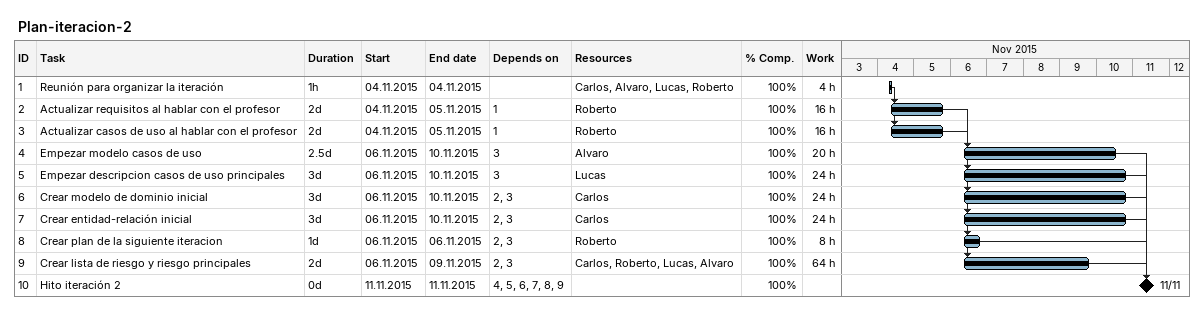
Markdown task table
Plan-iteracion-2

| ID | Task | Duration | Start | Finish | Predecessors | Resources | % complete | Work (h) |
|---|---|---|---|---|---|---|---|---|
| 1 | Reunión para organizar la iteración | 1h | 2015-11-04 | 2015-11-04 |  | Carlos, Alvaro, Lucas, Roberto | 100 | 4 |
| 2 | Actualizar requisitos al hablar con el profesor | 2d | 2015-11-04 | 2015-11-05 | 1 | Roberto | 100 | 16 |
| 3 | Actualizar casos de uso al hablar con el profesor | 2d | 2015-11-04 | 2015-11-05 | 1 | Roberto | 100 | 16 |
| 4 | Empezar modelo casos de uso | 2.5d | 2015-11-06 | 2015-11-10 | 3 | Alvaro | 100 | 20 |
| 5 | Empezar descripcion casos de uso principales | 3d | 2015-11-06 | 2015-11-10 | 3 | Lucas | 100 | 24 |
| 6 | Crear modelo de dominio inicial | 3d | 2015-11-06 | 2015-11-10 | 2, 3 | Carlos | 100 | 24 |
| 7 | Crear entidad-relación inicial | 3d | 2015-11-06 | 2015-11-10 | 2, 3 | Carlos | 100 | 24 |
| 8 | Crear plan de la siguiente iteracion | 1d | 2015-11-06 | 2015-11-06 | 2, 3 | Roberto | 100 | 8 |
| 9 | Crear lista de riesgo y riesgo principales | 2d | 2015-11-06 | 2015-11-09 | 2, 3 | Carlos, Roberto, Lucas, Alvaro | 100 | 64 |
| 10 | Hito iteración 2 | 0d | 2015-11-11 | 2015-11-11 | 4, 5, 6, 7, 8, 9 |  | 100 |  |
